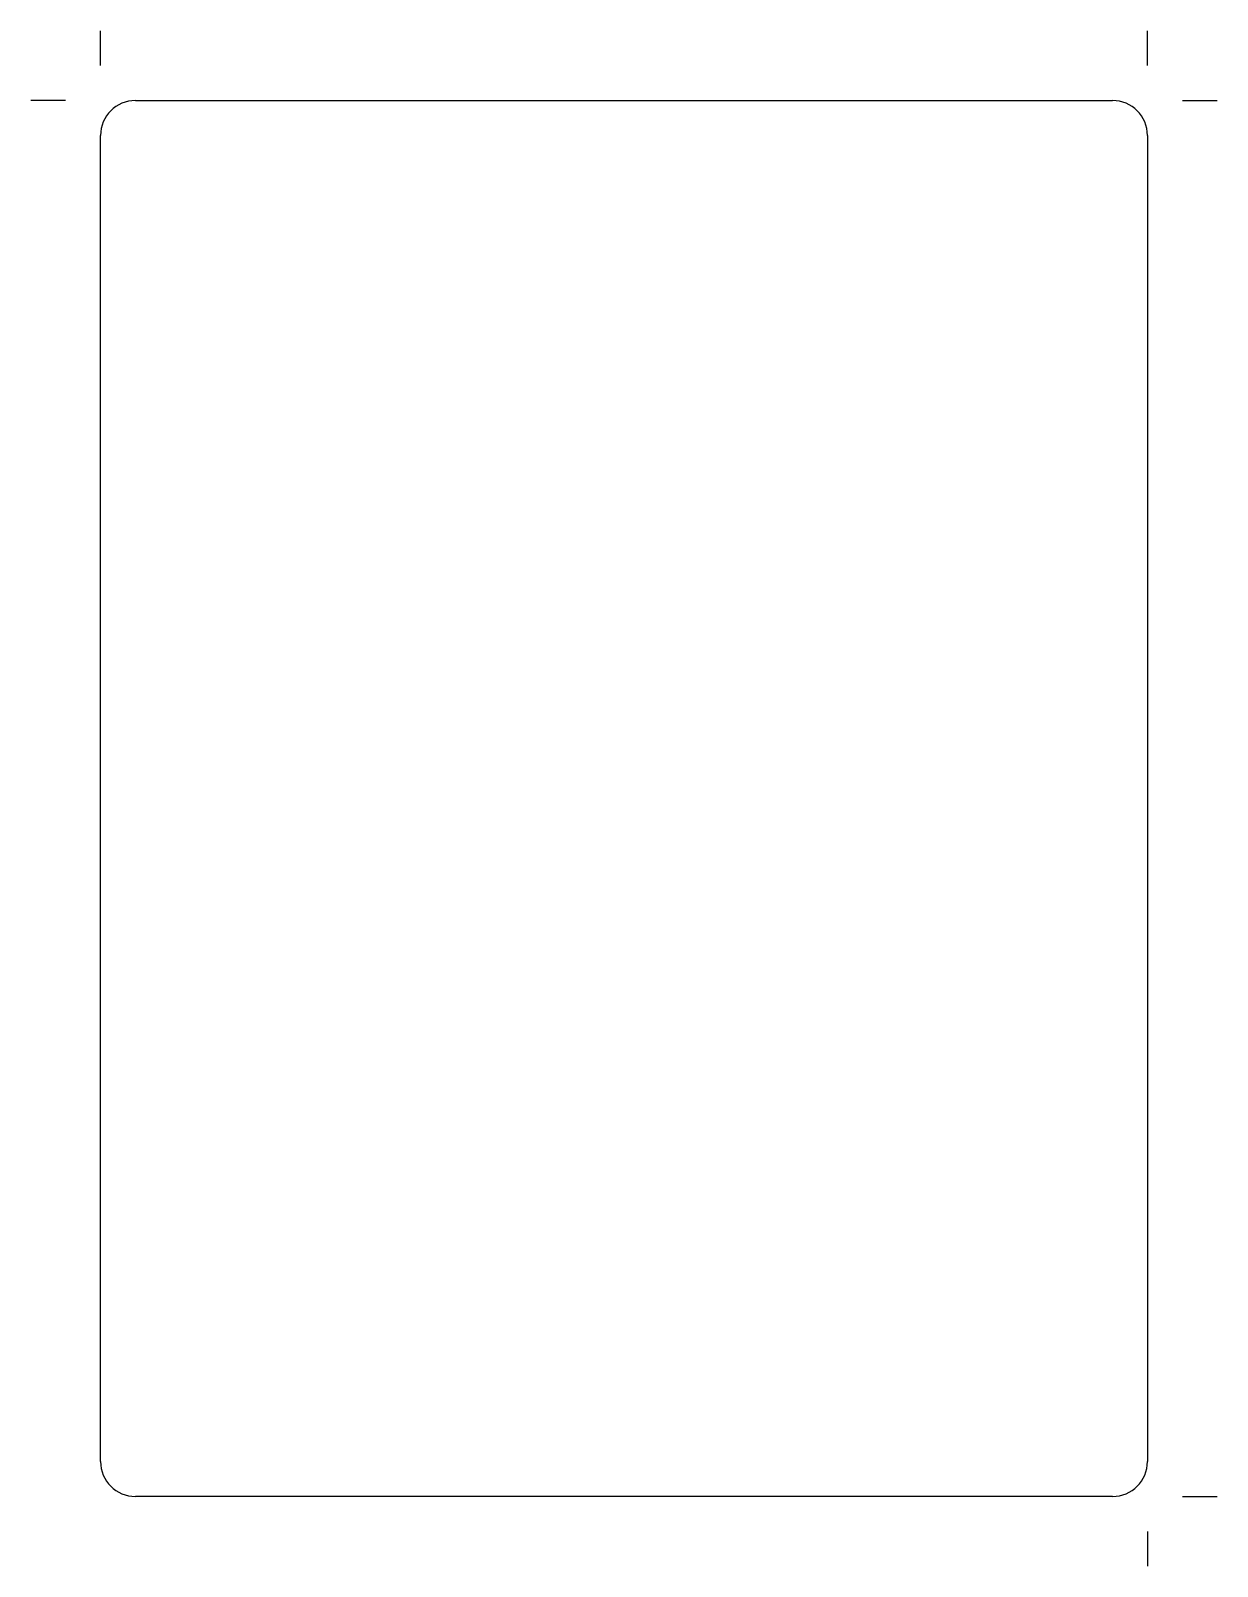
# Model space of a CAD drawing. Header units: millimetres. Extents: x -1 to 16, y -21 to 1.
import ezdxf

# ---------------------------------------------------------------- set-up
doc = ezdxf.new("R2010")
doc.units = ezdxf.units.MM

msp = doc.modelspace()

# ---------------------------------------------------------------- linework, layer by layer
at = {"color": 7, "linetype": 'Continuous'}
for p, q in [((0, 0.5), (0, 1)), ((15, 0.5), (15, 1)), ((-0.5, 0), (-1, 0)), ((0.5, 0), (14.5, 0)), ((15.5, 0), (16, 0)), ((0, -19.5), (0, -0.5)), ((15, -0.5), (15, -19.5)), ((14.5, -20), (0.5, -20)), ((15.5, -20), (16, -20)), ((15, -20.5), (15, -21))]:
    msp.add_line(p, q, dxfattribs=at)
for centre, start, end in [((14.5, -0.5), 0, 90), ((0.5, -0.5), 90, 180), ((0.5, -19.5), 180, 270), ((14.5, -19.5), 270, 0)]:
    msp.add_arc(centre, 0.5, start, end, dxfattribs=at)

doc.saveas('drawing.dxf')
